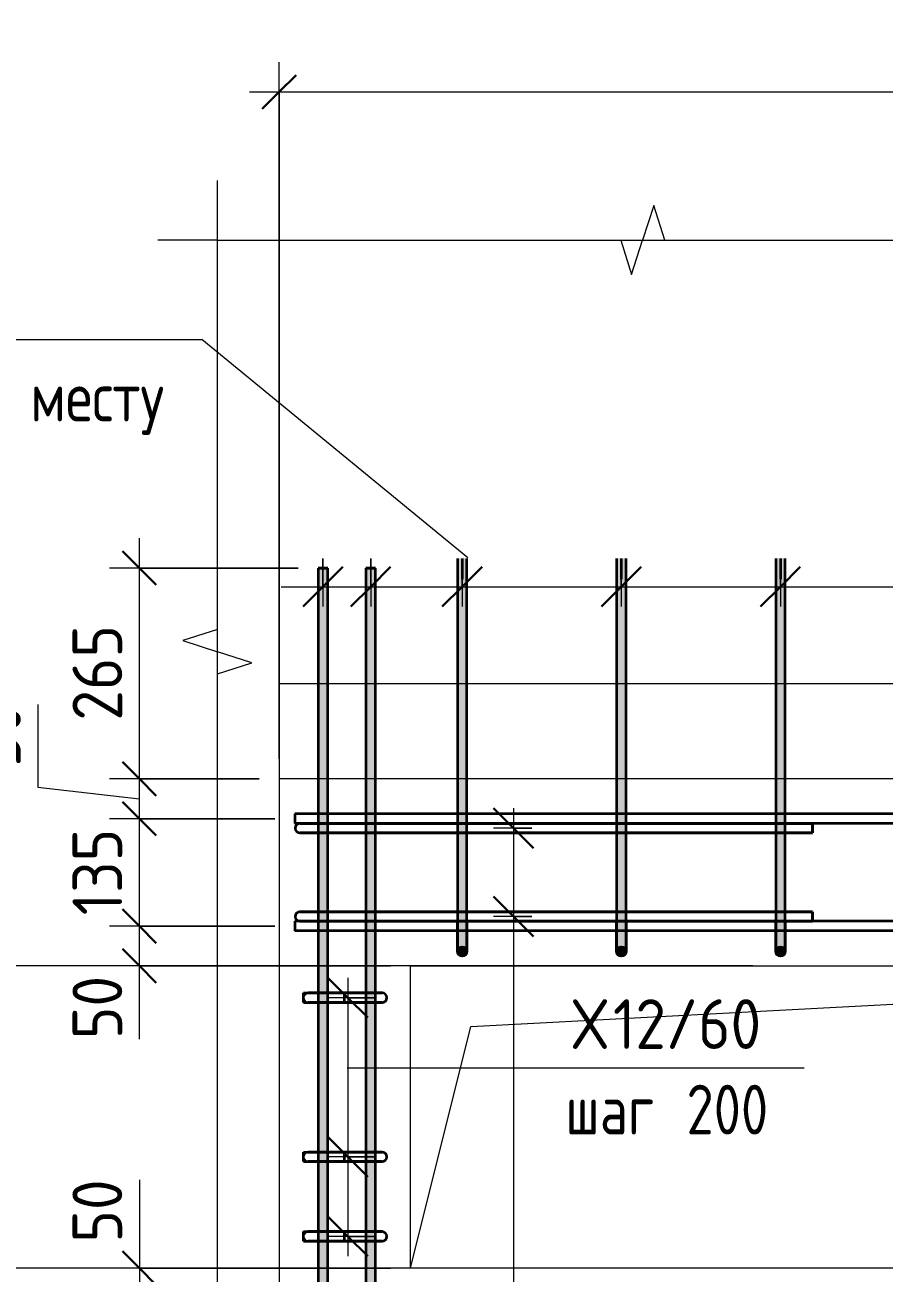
# Model space of a CAD drawing. Header units: millimetres. Extents: x 67134 to 121466, y -4758 to 13821.
# Drawn here: x 113383 to 114463, y 709 to 2277 of the extents above; entities that cross this region are included whole.
import ezdxf

# ---------------------------------------------------------------- set-up
doc = ezdxf.new("R2010")
doc.units = ezdxf.units.MM
for name, color, linetype, lineweight in [('AA_Dim', 7, 'Continuous', 9), ('AA_Dim-25', 7, 'Continuous', 9), ('AA_Oformlenie', 7, 'Continuous', 9), ('AA_Vinoska', 7, 'Continuous', 9), ('AA_Visotnaya otmetka', 7, 'Continuous', 9), ('AF_Okno', 7, 'Continuous', 20), ('AF_Perekritie_Опалубка', 253, 'Continuous', 20), ('AF_Stena_Опалубка', 253, 'Continuous', 20), ('KR_Armatura_Tonkie', 7, 'Continuous', 20)]:
    doc.layers.add(name, color=color, linetype=linetype, lineweight=lineweight)
doc.styles.add('GOST Common_1', font='GOST Common.ttf', dxfattribs={"width": 0.85, "height": 62.5})
doc.styles.add('ISOCPEUR_7', font='isocpeur.ttf', dxfattribs={"width": 0.9, "height": 62.5})
doc.styles.add('ISOCPEUR_8', font='isocpeur.ttf', dxfattribs={"width": 0.8, "height": 62.5})
doc.dimstyles.new('00_Точн_3_знака__прозр__2', dxfattribs={"dimscale": 304.8, "dimtxt": 62.248823, "dimasz": 0.139436, "dimexe": 0.123031, "dimexo": 0.082021, "dimgap": 0.008202, "dimtad": 1, "dimdec": 3, "dimrnd": 0.001, "dimdsep": 46, "dimtxsty": 'ISOCPEUR_7', "dimblk1": 'OBLIQUE', "dimblk2": 'OBLIQUE', "dimsah": 1, "dimcen": 0.09, "dimdle": 0.123031, "dimazin": 0, "dimtfac": 1, "dimtdec": 4, "dimtix": 1, "dimtmove": 1, "dimatfit": 3, "dimfxl": 1, "dimtvp": 1, "dimtolj": 1, "dimtzin": 0, "dimlwd": 18, "dimlwe": 18, "dimarcsym": 2})
doc.dimstyles.new('00_Точн_3_знака__прозр__3', dxfattribs={"dimscale": 304.8, "dimtxt": 62.248823, "dimasz": 0.139436, "dimexe": 0.123031, "dimexo": 0.082021, "dimgap": 0.008202, "dimtad": 1, "dimdec": 3, "dimrnd": 0.001, "dimdsep": 46, "dimtxsty": 'ISOCPEUR_7', "dimblk1": 'OBLIQUE', "dimblk2": 'OBLIQUE', "dimsah": 1, "dimcen": 0.09, "dimdle": 0.123031, "dimazin": 0, "dimtfac": 1, "dimtdec": 4, "dimtix": 1, "dimtmove": 0, "dimatfit": 3, "dimfxl": 1, "dimtvp": 1, "dimtolj": 1, "dimtzin": 0, "dimlwd": 18, "dimlwe": 18, "dimarcsym": 2})
doc.dimstyles.new('05_Округл_5мм__прозр__2', dxfattribs={"dimscale": 304.8, "dimtxt": 62.248823, "dimasz": 0.139436, "dimexe": 0.123031, "dimexo": 0.082021, "dimgap": 0.008202, "dimtad": 1, "dimdec": 0, "dimrnd": 5, "dimdsep": 46, "dimtxsty": 'ISOCPEUR_7', "dimblk1": 'OBLIQUE', "dimblk2": 'OBLIQUE', "dimsah": 1, "dimcen": 0.09, "dimdle": 0.123031, "dimazin": 0, "dimtfac": 1, "dimtdec": 4, "dimtix": 1, "dimtmove": 1, "dimatfit": 3, "dimfxl": 1, "dimtvp": 1, "dimtolj": 1, "dimtzin": 0, "dimlwd": 18, "dimlwe": 18, "dimarcsym": 2})
doc.dimstyles.new('10_Раскладка_арматуры_с_засечками', dxfattribs={"dimscale": 304.8, "dimtxt": 0.18, "dimasz": 0.164042, "dimexe": 0.082021, "dimexo": 0, "dimgap": 0, "dimtad": 1, "dimdec": 3, "dimrnd": 0.001, "dimdsep": 46, "dimtxsty": 'ISOCPEUR_8', "dimblk1": 'OBLIQUE', "dimblk2": 'OBLIQUE', "dimsah": 1, "dimcen": 0.09, "dimdle": 0.082021, "dimazin": 0, "dimtfac": 1, "dimtdec": 4, "dimtix": 1, "dimtmove": 0, "dimatfit": 3, "dimfxl": 1, "dimtvp": 1, "dimtolj": 1, "dimtzin": 0, "dimlwd": 18, "dimlwe": 18, "dimarcsym": 2})
doc.dimstyles.new('10_Раскладка_арматуры_с_засечками_3', dxfattribs={"dimscale": 304.8, "dimtxt": 0.18, "dimasz": 0.164042, "dimexe": 0.082021, "dimexo": 0, "dimgap": 0, "dimtad": 1, "dimdec": 3, "dimrnd": 0.001, "dimdsep": 46, "dimtxsty": 'GOST Common_1', "dimblk1": 'OBLIQUE', "dimblk2": 'OBLIQUE', "dimsah": 1, "dimcen": 0.09, "dimdle": 0.082021, "dimazin": 0, "dimtfac": 1, "dimtdec": 4, "dimtix": 1, "dimtmove": 1, "dimatfit": 3, "dimfxl": 1, "dimtvp": 1, "dimtolj": 1, "dimtzin": 0, "dimlwd": 18, "dimlwe": 18, "dimarcsym": 2})
doc.dimstyles.new('10_Раскладка_арматуры_с_засечками_4', dxfattribs={"dimscale": 304.8, "dimtxt": 0.18, "dimasz": 0.164042, "dimexe": 0.082021, "dimexo": 0, "dimgap": 0, "dimtad": 1, "dimdec": 3, "dimrnd": 0.001, "dimdsep": 46, "dimtxsty": 'GOST Common_1', "dimblk1": 'OBLIQUE', "dimblk2": 'OBLIQUE', "dimsah": 1, "dimcen": 0.09, "dimdle": 0.082021, "dimazin": 0, "dimtfac": 1, "dimtdec": 4, "dimtix": 1, "dimtmove": 0, "dimatfit": 3, "dimfxl": 1, "dimtvp": 1, "dimtolj": 1, "dimtzin": 0, "dimlwd": 18, "dimlwe": 18, "dimarcsym": 2})

# ---------------------------------------------------------------- blocks, each defined once
blk = doc.blocks.new('231_Отверстие прямоугольное в стене _Окно_Стена_ - Отверстие прямоугольное с обрамлением-4159290-Схема обрамления отверстия в стене')
at = {"layer": 'AF_Okno', "lineweight": 9}
for p, q in [((9871, 1019), (11325, 1095)), ((9795, 715), (9871, 1019))]:
    blk.add_line(p, q, dxfattribs=at)
blk = doc.blocks.new('350_Стержень П торец СК-СГ _НесАрм_РабПлоск_ - 350_Стержень П торец СК-СГ _НесАрм_РабПлоск_-V11-Схема обрамления отверстия в стене')
at = {"layer": 'KR_Armatura_Tonkie', "lineweight": 35}
for points in [[(10060, 1149), (10060, 1607), (10054, 1607), (10054.2, 1149), (10058.4, 1149)], [(10060, 1149), (10066, 1149), (10065.8, 1607), (10060, 1607), (10060, 1157.6)], [(10054.2, 1114.6), (10054.8, 1116), (10056, 1117.4), (10057, 1118.2), (10059.5, 1118.9), (10060, 1119), (10060, 1149), (10054, 1149), (10054.2, 1131.7), (10054, 1128.5), (10054.3, 1114.9)], [(10066, 1113), (10066, 1118.1), (10065.9, 1139.2), (10066, 1140.5), (10065.8, 1149), (10060, 1149), (10060, 1119), (10061.6, 1118.8), (10063, 1118.2), (10064.8, 1116.5), (10065.5, 1115.2), (10065.8, 1114.6), (10066, 1113)], [(10060, 1107), (10061.6, 1107.2), (10063, 1107.8), (10064.2, 1108.8), (10065.2, 1110), (10065.8, 1111.4), (10066, 1113), (10065.8, 1114.6), (10065.2, 1116), (10064, 1117.4), (10063, 1118.2), (10061.6, 1118.8), (10060, 1119), (10058.4, 1118.8), (10057, 1118.2), (10055.8, 1117.2), (10054.8, 1116), (10054.2, 1114.6), (10054, 1113), (10054.2, 1111.4), (10054.8, 1110), (10055.8, 1108.8), (10057, 1107.8), (10058.4, 1107.2)]]:
    blk.add_hatch(color=256, dxfattribs=at).paths.add_polyline_path(points)
h = blk.add_hatch(color=256, dxfattribs=at)
h.paths.add_polyline_path([(10066, 1119.7), (10066, 1120.8), (10066, 1119.7)])
h.paths.add_polyline_path([(10066, 1128.4), (10065.9, 1138.1), (10065.6, 1134.3), (10065.9, 1129.2)])
at = {"layer": 'AA_Oformlenie'}
for start, end in [(90, 270), (270, 90)]:
    blk.add_arc((10060, 1113), 6, start, end, dxfattribs=at)
at = {"layer": 'KR_Armatura_Tonkie', "lineweight": 35}
for p, q in [((10054, 1607), (10054, 1149)), ((10054, 1607), (10054, 1149)), ((10060, 1607), (10060, 1607)), ((10060, 1607), (10060, 1607)), ((10060, 1607), (10060, 1607)), ((10060, 1607), (10060, 1607)), ((10060, 1607), (10060, 1581)), ((10060, 1607), (10060, 1581)), ((10066, 1149), (10066, 1607)), ((10066, 1149), (10066, 1607))]:
    blk.add_line(p, q, dxfattribs=at)
at = {"layer": 'KR_Armatura_Tonkie', "lineweight": 35, "flags": 128}
for points in [[(10054, 1113), (10054, 1115), (10054, 1120.6), (10054, 1129.4), (10054, 1140.3), (10054, 1149)], [(10054, 1149), (10054, 1137.3), (10054, 1126.8), (10054, 1118.8), (10054, 1114.1), (10054, 1113)], [(10066, 1149), (10066, 1137.3), (10066, 1126.8), (10066, 1118.8), (10066, 1114.1), (10066, 1113)], [(10066, 1113), (10066, 1115), (10066, 1120.6), (10066, 1129.4), (10066, 1140.3), (10066, 1149)], [(10054, 1113), (10055.9, 1117.4), (10060, 1119)], [(10060, 1119), (10064.4, 1117.1), (10066, 1113)], [(10060, 1107), (10055.6, 1108.9), (10054, 1113)], [(10066, 1113), (10064.1, 1108.6), (10060, 1107)]]:
    blk.add_lwpolyline(points, dxfattribs=at)
at = {"layer": 'KR_Armatura_Tonkie', "lineweight": 35}
blk.add_circle((10060, 1113), 6, dxfattribs=at)
blk = doc.blocks.new('350_Стержень верт с удлинением концов _НесАрм_РабПлоск_ - 350_Стержень верт с удлинением концов _НесАрм_РабПлоск_-4168416-Схема обрамления отверстия в стене')
at = {"layer": 'KR_Armatura_Tonkie', "lineweight": 35}
for p, q in [((9739, 1595), (9739, 215)), ((9751, 1595), (9739, 1595)), ((9739, 1595), (9751, 1595)), ((9751, 215), (9751, 1595)), ((9751, 215), (9739, 215)), ((9739, 215), (9751, 215))]:
    blk.add_line(p, q, dxfattribs=at)
blk = doc.blocks.new('350_Стержень верт с удлинением концов _НесАрм_РабПлоск_ - 350_Стержень верт с удлинением концов _НесАрм_РабПлоск_-V14-Схема обрамления отверстия в стене')
at = {"layer": 'KR_Armatura_Tonkie', "lineweight": 35}
blk.add_hatch(color=256, dxfattribs=at).paths.add_polyline_path([(9751, 215), (9750.8, 1595), (9739, 1595), (9739.2, 215), (9750.8, 215)])
for p, q in [((9739, 1595), (9739, 215)), ((9751, 1595), (9739, 1595)), ((9739, 1595), (9751, 1595)), ((9751, 215), (9751, 1595)), ((9751, 215), (9739, 215)), ((9739, 215), (9751, 215))]:
    blk.add_line(p, q, dxfattribs=at)
blk = doc.blocks.new('011_Прямоугольник обрыва _ЭлУзла_ - 011_Прямоугольник обрыва _ЭлУзла_-4124926-Схема обрамления отверстия в стене')
at = {"layer": 'AA_Oformlenie'}
for p, q in [((9552.3, -62.9), (9552.3, 2007.2)), ((9552.3, 2007.2), (11690, 2007.2))]:
    blk.add_line(p, q, dxfattribs=at)
blk = doc.blocks.new('DIMBLOCK137-Схема обрамления отверстия в стене')
at = {"layer": 'AA_Dim-25', "lineweight": 18}
for p, q in [((113867.5, 690), (113867.5, -415.8)), ((113867.5, -378.3), (113867.5, 690)), ((113817.5, 190), (113817.5, -415.8)), ((113817.5, -378.3), (113817.5, 190)), ((113817.5, -378.3), (113905, -378.3)), ((113860.6, -378.3), (113842.5, -378.3)), ((113964.6, -378.3), (113860.6, -378.3))]:
    blk.add_line(p, q, dxfattribs=at)
at = {"layer": 'AA_Dim-25', "lineweight": 30}
for p, q in [((113817.5, -378.3), (113838.8, -357)), ((113867.5, -378.3), (113888.8, -357)), ((113817.5, -378.3), (113796.3, -399.5)), ((113867.5, -378.3), (113846.3, -399.5))]:
    blk.add_line(p, q, dxfattribs=at)
at = {"layer": 'AA_Dim-25', "color": 0, "lineweight": 18, "insert": (113885.6, -294.1), "char_height": 62.5, "width": 94.81, "attachment_point": 1, "line_spacing_factor": 1.149209, "style": 'ISOCPEUR_7'}
blk.add_mtext('50', dxfattribs=at)
blk = doc.blocks.new('_Oblique')
at = {"color": 0, "linetype": 'ByBlock', "lineweight": -2}
blk.add_line((-0.5, -0.5), (0.5, 0.5), dxfattribs=at)
blk = doc.blocks.new('DIMBLOCK142-Схема обрамления отверстия в стене')
at = {"layer": 'AA_Dim-25', "lineweight": 18}
for p, q in [((113526.8, 826.2), (113526.8, 722.2)), ((113526.8, 752.5), (113526.8, 665)), ((113526.8, 722.2), (113526.8, 690)), ((113842.5, 715), (113489.3, 715)), ((113526.8, 715), (113842.5, 715)), ((113697.5, 665), (113489.3, 665)), ((113526.8, 665), (113697.5, 665))]:
    blk.add_line(p, q, dxfattribs=at)
at = {"layer": 'AA_Dim-25', "lineweight": 30}
for p, q in [((113526.8, 715), (113505.6, 736.3)), ((113526.8, 715), (113548.1, 693.8)), ((113526.8, 665), (113505.6, 686.3)), ((113526.8, 665), (113548.1, 643.8))]:
    blk.add_line(p, q, dxfattribs=at)
at = {"layer": 'AA_Dim-25', "color": 0, "lineweight": 18, "insert": (113442.7, 747.2), "char_height": 62.5, "width": 94.81, "attachment_point": 1, "rotation": 90, "line_spacing_factor": 1.149209, "style": 'ISOCPEUR_7'}
blk.add_mtext('50', dxfattribs=at)
blk = doc.blocks.new('042_М_Арматуры - Диам длина поз _ Комментарий-3662934-Схема обрамления отверстия в стене')
at = {"layer": 'AA_Vinoska'}
blk.add_line((11843.8, 268), (12193.8, 268), dxfattribs=at)
blk = doc.blocks.new('DIMBLOCK160-Схема обрамления отверстия в стене')
at = {"layer": 'AA_Dim-25', "lineweight": 30}
for p, q in [((113788.8, 1055), (113763.8, 1080)), ((113788.8, 1055), (113813.8, 1030)), ((113788.8, 855), (113763.8, 880)), ((113788.8, 855), (113813.8, 830))]:
    blk.add_line(p, q, dxfattribs=at)
at = {"layer": 'AA_Dim-25', "lineweight": 18}
for p, q in [((113788.8, 1080), (113788.8, 855)), ((113824.1, 1055), (113763.8, 1055)), ((113788.8, 1055), (113824.1, 1055)), ((113824.1, 855), (113763.8, 855)), ((113788.8, 855), (113824.1, 855))]:
    blk.add_line(p, q, dxfattribs=at)
blk = doc.blocks.new('DIMBLOCK161-Схема обрамления отверстия в стене')
at = {"layer": 'AA_Dim-25', "lineweight": 30}
for p, q in [((113788.8, 855), (113763.8, 880)), ((113788.8, 855), (113813.8, 830)), ((113788.8, 755), (113763.8, 780)), ((113788.8, 755), (113813.8, 730))]:
    blk.add_line(p, q, dxfattribs=at)
at = {"layer": 'AA_Dim-25', "lineweight": 18}
for p, q in [((113824.1, 855), (113763.8, 855)), ((113788.8, 855), (113788.8, 730)), ((113788.8, 855), (113824.1, 855)), ((113824.1, 755), (113763.8, 755)), ((113788.8, 755), (113824.1, 755))]:
    blk.add_line(p, q, dxfattribs=at)
blk = doc.blocks.new('DIMBLOCK162-Схема обрамления отверстия в стене')
at = {"layer": 'AA_Dim-25', "lineweight": 30}
for p, q in [((113997, 1268), (113972, 1293)), ((113997, 1268), (114022, 1243)), ((113997, 1157), (113972, 1182)), ((113997, 1157), (114022, 1132))]:
    blk.add_line(p, q, dxfattribs=at)
at = {"layer": 'AA_Dim-25', "lineweight": 18}
for p, q in [((113997, 1293), (113997, 1157)), ((114020.2, 1268), (113972, 1268)), ((113997, 1268), (114020.2, 1268)), ((114020.2, 1157), (113972, 1157)), ((113997, 1157), (114020.2, 1157))]:
    blk.add_line(p, q, dxfattribs=at)
blk = doc.blocks.new('DIMBLOCK163-Схема обрамления отверстия в стене')
at = {"layer": 'AA_Dim-25', "lineweight": 30}
for p, q in [((113997, 1157), (113972, 1182)), ((113997, 1157), (114022, 1132)), ((113997, 653), (113972, 678)), ((113997, 653), (114022, 628))]:
    blk.add_line(p, q, dxfattribs=at)
at = {"layer": 'AA_Dim-25', "lineweight": 18}
for p, q in [((114020.2, 1157), (113972, 1157)), ((113997, 1157), (113997, 653)), ((113997, 1157), (114020.2, 1157)), ((114020.2, 653), (113972, 653)), ((113997, 653), (114020.2, 653))]:
    blk.add_line(p, q, dxfattribs=at)
blk = doc.blocks.new('010_Текст с выноской - Текст 2 строки-4111793-Схема обрамления отверстия в стене')
at = {"layer": 'AA_Vinoska'}
blk.add_line((8407.9, 1882.1), (9532.9, 1882.1), dxfattribs=at)
blk = doc.blocks.new('DIMBLOCK168-Схема обрамления отверстия в стене')
at = {"layer": 'AA_Dim-25', "lineweight": 18}
for p, q in [((113757.5, 1606.9), (113757.5, 1546.5)), ((113757.5, 1571.5), (113757.5, 1606.9)), ((113817.5, 1606.9), (113817.5, 1546.5)), ((113817.5, 1571.5), (113817.5, 1606.9)), ((113704.9, 1571.5), (113787.5, 1571.5)), ((113704.9, 1571.5), (113704.9, 1571.5)), ((113732.5, 1571.5), (113817.5, 1571.5))]:
    blk.add_line(p, q, dxfattribs=at)
at = {"layer": 'AA_Dim-25', "lineweight": 30}
for p, q in [((113757.5, 1571.5), (113782.5, 1596.5)), ((113817.5, 1571.5), (113842.5, 1596.5)), ((113757.5, 1571.5), (113732.5, 1546.5)), ((113817.5, 1571.5), (113792.5, 1546.5))]:
    blk.add_line(p, q, dxfattribs=at)
blk = doc.blocks.new('DIMBLOCK169-Схема обрамления отверстия в стене')
at = {"layer": 'AA_Dim-25', "lineweight": 18}
for p, q in [((113817.5, 1606.9), (113817.5, 1546.5)), ((113817.5, 1571.5), (113817.5, 1606.9)), ((113932.5, 1606.9), (113932.5, 1546.5)), ((113932.5, 1571.5), (113932.5, 1606.9)), ((113817.5, 1571.5), (113932.5, 1571.5))]:
    blk.add_line(p, q, dxfattribs=at)
at = {"layer": 'AA_Dim-25', "lineweight": 30}
for p, q in [((113817.5, 1571.5), (113842.5, 1596.5)), ((113932.5, 1571.5), (113957.5, 1596.5)), ((113817.5, 1571.5), (113792.5, 1546.5)), ((113932.5, 1571.5), (113907.5, 1546.5))]:
    blk.add_line(p, q, dxfattribs=at)
blk = doc.blocks.new('DIMBLOCK170-Схема обрамления отверстия в стене')
at = {"layer": 'AA_Dim-25', "lineweight": 18}
for p, q in [((113932.5, 1606.9), (113932.5, 1546.5)), ((113932.5, 1571.5), (113932.5, 1606.9)), ((114132.5, 1606.9), (114132.5, 1546.5)), ((114132.5, 1571.5), (114132.5, 1606.9)), ((113932.5, 1571.5), (114132.5, 1571.5))]:
    blk.add_line(p, q, dxfattribs=at)
at = {"layer": 'AA_Dim-25', "lineweight": 30}
for p, q in [((113932.5, 1571.5), (113957.5, 1596.5)), ((114132.5, 1571.5), (114157.5, 1596.5)), ((113932.5, 1571.5), (113907.5, 1546.5)), ((114132.5, 1571.5), (114107.5, 1546.5))]:
    blk.add_line(p, q, dxfattribs=at)
blk = doc.blocks.new('DIMBLOCK171-Схема обрамления отверстия в стене')
at = {"layer": 'AA_Dim-25', "lineweight": 18}
for p, q in [((114132.5, 1606.9), (114132.5, 1546.5)), ((114132.5, 1571.5), (114132.5, 1606.9)), ((114332.5, 1606.9), (114332.5, 1546.5)), ((114332.5, 1571.5), (114332.5, 1606.9)), ((114132.5, 1571.5), (114332.5, 1571.5))]:
    blk.add_line(p, q, dxfattribs=at)
at = {"layer": 'AA_Dim-25', "lineweight": 30}
for p, q in [((114132.5, 1571.5), (114157.5, 1596.5)), ((114332.5, 1571.5), (114357.5, 1596.5)), ((114132.5, 1571.5), (114107.5, 1546.5)), ((114332.5, 1571.5), (114307.5, 1546.5))]:
    blk.add_line(p, q, dxfattribs=at)
blk = doc.blocks.new('DIMBLOCK172-Схема обрамления отверстия в стене')
at = {"layer": 'AA_Dim-25', "lineweight": 18}
for p, q in [((114332.5, 1606.9), (114332.5, 1546.5)), ((114332.5, 1571.5), (114332.5, 1606.9)), ((114532.5, 1606.9), (114532.5, 1546.5)), ((114532.5, 1571.5), (114532.5, 1606.9)), ((114332.5, 1571.5), (114532.5, 1571.5))]:
    blk.add_line(p, q, dxfattribs=at)
at = {"layer": 'AA_Dim-25', "lineweight": 30}
for p, q in [((114332.5, 1571.5), (114357.5, 1596.5)), ((114532.5, 1571.5), (114557.5, 1596.5)), ((114332.5, 1571.5), (114307.5, 1546.5)), ((114532.5, 1571.5), (114507.5, 1546.5))]:
    blk.add_line(p, q, dxfattribs=at)
blk = doc.blocks.new('DIMBLOCK180-Схема обрамления отверстия в стене')
at = {"layer": 'AA_Dim-25', "lineweight": 30}
for p, q in [((113526.8, 1145), (113505.6, 1166.2)), ((113526.8, 1145), (113548.1, 1123.7)), ((113526.8, 1095), (113505.6, 1116.3)), ((113526.8, 1095), (113548.1, 1073.8))]:
    blk.add_line(p, q, dxfattribs=at)
at = {"layer": 'AA_Dim-25', "lineweight": 18}
for p, q in [((113697, 1145), (113489.3, 1145)), ((113526.8, 1057.5), (113526.8, 1145)), ((113526.8, 1145), (113697, 1145)), ((113526.8, 1106.9), (113526.8, 1120)), ((113526.8, 1002.9), (113526.8, 1106.9)), ((113842.5, 1095), (113489.3, 1095)), ((113526.8, 1095), (113842.5, 1095))]:
    blk.add_line(p, q, dxfattribs=at)
at = {"layer": 'AA_Dim-25', "color": 0, "lineweight": 18, "insert": (113442.7, 1002.9), "char_height": 62.5, "width": 94.81, "attachment_point": 1, "rotation": 90, "line_spacing_factor": 1.149209, "style": 'ISOCPEUR_7'}
blk.add_mtext('50', dxfattribs=at)
blk = doc.blocks.new('DIMBLOCK181-Схема обрамления отверстия в стене')
at = {"layer": 'AA_Dim-25', "lineweight": 30}
for p, q in [((113526.8, 1280), (113505.6, 1301.2)), ((113526.8, 1280), (113548.1, 1258.7)), ((113526.8, 1145), (113505.6, 1166.2)), ((113526.8, 1145), (113548.1, 1123.7))]:
    blk.add_line(p, q, dxfattribs=at)
at = {"layer": 'AA_Dim-25', "lineweight": 18}
for p, q in [((113697, 1280), (113489.3, 1280)), ((113526.8, 1145), (113526.8, 1280)), ((113526.8, 1280), (113697, 1280)), ((113697, 1145), (113489.3, 1145)), ((113526.8, 1145), (113697, 1145))]:
    blk.add_line(p, q, dxfattribs=at)
at = {"layer": 'AA_Dim-25', "color": 0, "lineweight": 18, "insert": (113442.7, 1158.6), "char_height": 62.5, "width": 129.286, "attachment_point": 1, "rotation": 90, "line_spacing_factor": 1.149209, "style": 'ISOCPEUR_7'}
blk.add_mtext('135', dxfattribs=at)
blk = doc.blocks.new('DIMBLOCK182-Схема обрамления отверстия в стене')
at = {"layer": 'AA_Dim-25', "lineweight": 18}
for p, q in [((113399.3, 1423.5), (113399.3, 1319.5)), ((113399.3, 1319.5), (113526.8, 1305)), ((113677.5, 1330), (113489.3, 1330)), ((113526.8, 1280), (113526.8, 1330)), ((113526.8, 1330), (113677.5, 1330)), ((113697, 1280), (113489.3, 1280)), ((113526.8, 1280), (113697, 1280))]:
    blk.add_line(p, q, dxfattribs=at)
at = {"layer": 'AA_Dim-25', "lineweight": 30}
for p, q in [((113526.8, 1330), (113505.6, 1351.3)), ((113526.8, 1330), (113548.1, 1308.8)), ((113526.8, 1280), (113505.6, 1301.2)), ((113526.8, 1280), (113548.1, 1258.7))]:
    blk.add_line(p, q, dxfattribs=at)
at = {"layer": 'AA_Dim-25', "color": 0, "lineweight": 18, "insert": (113315.2, 1344.5), "char_height": 62.5, "width": 94.81, "attachment_point": 1, "rotation": 90, "line_spacing_factor": 1.149209, "style": 'ISOCPEUR_7'}
blk.add_mtext('50', dxfattribs=at)
blk = doc.blocks.new('DIMBLOCK183-Схема обрамления отверстия в стене')
at = {"layer": 'AA_Dim-25', "lineweight": 18}
for p, q in [((113526.8, 1330), (113526.8, 1632.5)), ((113726.5, 1595), (113489.3, 1595)), ((113526.8, 1595), (113726.5, 1595)), ((113677.5, 1330), (113489.3, 1330)), ((113526.8, 1330), (113677.5, 1330))]:
    blk.add_line(p, q, dxfattribs=at)
at = {"layer": 'AA_Dim-25', "lineweight": 30}
for p, q in [((113526.8, 1595), (113505.6, 1616.3)), ((113526.8, 1595), (113548.1, 1573.8)), ((113526.8, 1330), (113505.6, 1351.3)), ((113526.8, 1330), (113548.1, 1308.8))]:
    blk.add_line(p, q, dxfattribs=at)
at = {"layer": 'AA_Dim-25', "color": 0, "lineweight": 18, "insert": (113442.7, 1403.2), "char_height": 62.5, "width": 142.215, "attachment_point": 1, "rotation": 90, "line_spacing_factor": 1.149209, "style": 'ISOCPEUR_7'}
blk.add_mtext('265', dxfattribs=at)
blk = doc.blocks.new('DIMBLOCK184-Схема обрамления отверстия в стене')
at = {"layer": 'AA_Dim-25', "lineweight": 18}
for p, q in [((113702.5, 1355), (113702.5, 2230.8)), ((115692.5, 1355), (115692.5, 2230.8)), ((113665, 2193.3), (115730, 2193.3)), ((113702.5, 2193.3), (113702.5, 1355)), ((115692.5, 2193.3), (115692.5, 1355))]:
    blk.add_line(p, q, dxfattribs=at)
at = {"layer": 'AA_Dim-25', "lineweight": 30}
for p, q in [((113702.5, 2193.3), (113723.8, 2214.5)), ((115692.5, 2193.3), (115713.8, 2214.5)), ((113702.5, 2193.3), (113681.3, 2172)), ((115692.5, 2193.3), (115671.3, 2172))]:
    blk.add_line(p, q, dxfattribs=at)
at = {"layer": 'AA_Dim-25', "color": 0, "lineweight": 18, "insert": (114623.9, 2277.4), "char_height": 62.5, "width": 176.691, "attachment_point": 1, "line_spacing_factor": 1.149209, "style": 'ISOCPEUR_7'}
blk.add_mtext('1990', dxfattribs=at)

msp = doc.modelspace()

# ---------------------------------------------------------------- linework, layer by layer
at = {"layer": 'AA_Vinoska'}
for p, q in [((113624.8197, 2007.1596), (113624.8197, 2082.1596)), ((114173.3229, 2050.4847), (114159.2458, 2007.1596)), ((114187.4001, 2007.1596), (114173.3229, 2050.4847)), ((113624.8197, 2007.1596), (113549.8197, 2007.1596)), ((114131.7458, 2007.1596), (114145.4958, 1963.8583)), ((114145.4958, 1963.8583), (114159.2458, 2007.1596)), ((113939.5456, 1607.9664), (113605.3922, 1882.1494)), ((113624.8197, 1517.8038), (113581.4946, 1503.7266)), ((113581.4946, 1503.7266), (113624.8197, 1489.6494)), ((113668.1209, 1475.8994), (113624.8197, 1489.6494)), ((113624.8197, 1462.1494), (113668.1209, 1475.8994)), ((113788.1542, 966.7586), (114012.2235, 966.7586))]:
    msp.add_line(p, q, dxfattribs=at)
at = {"layer": 'AA_Visotnaya otmetka'}
for p, q in [((114297.7664, 1095), (113207.7217, 1095)), ((114297.7664, 1095), (114297.7664, 1095)), ((114424.8268, 715), (113211.0653, 715)), ((114424.8268, 715), (114424.8268, 715))]:
    msp.add_line(p, q, dxfattribs=at)
at = {"layer": 'AF_Perekritie_Опалубка'}
for p, q in [((113702.5241, 1450), (115692.5241, 1450)), ((113702.5241, 1450), (113702.5241, 1330)), ((115692.5241, 1330), (113702.5241, 1330))]:
    msp.add_line(p, q, dxfattribs=at)
at = {"layer": 'AF_Stena_Опалубка'}
for p, q in [((115692.5241, 1330), (113702.5241, 1330)), ((113702.5241, 1330), (113702.5241, -222.7455)), ((113867.5245, 1095), (115397.5245, 1095)), ((113867.5245, 715), (113867.5245, 1095)), ((115397.5245, 715), (113867.5245, 715))]:
    msp.add_line(p, q, dxfattribs=at)
at = {"layer": 'KR_Armatura_Tonkie', "lineweight": 35}
for p, q in [((115672.5241, 1286), (113722.0241, 1286)), ((113722.0241, 1286), (113722.0241, 1274)), ((115672.5241, 1286), (113722.0241, 1286)), ((113722.0241, 1286), (113722.0241, 1274)), ((115672.5241, 1274), (113722.0241, 1274)), ((115672.5241, 1274), (113722.0241, 1274)), ((113764.6183, 1274), (113728.6183, 1274)), ((113728.6183, 1274), (113764.6183, 1274)), ((114372.6183, 1274), (113764.6183, 1274)), ((113764.6183, 1274), (114372.6183, 1274)), ((114372.6183, 1274), (114372.6183, 1262)), ((114372.6183, 1262), (114372.6183, 1274)), ((113764.6183, 1262), (113728.6183, 1262)), ((113728.6183, 1262), (113764.6183, 1262)), ((114372.6183, 1262), (113764.6183, 1262)), ((113764.6183, 1262), (114372.6183, 1262)), ((113764.6183, 1163), (113728.6183, 1163)), ((113728.6183, 1163), (113764.6183, 1163)), ((114372.6183, 1163), (113764.6183, 1163)), ((113764.6183, 1163), (114372.6183, 1163)), ((114372.6183, 1163), (114372.6183, 1151)), ((114372.6183, 1151), (114372.6183, 1163)), ((115672.5241, 1151), (113722.0241, 1151)), ((113722.0241, 1151), (113722.0241, 1139)), ((115672.5241, 1151), (113722.0241, 1151)), ((113722.0241, 1151), (113722.0241, 1139)), ((113764.6183, 1151), (113728.6183, 1151)), ((113728.6183, 1151), (113764.6183, 1151)), ((114372.6183, 1151), (113764.6183, 1151)), ((113764.6183, 1151), (114372.6183, 1151)), ((115672.5241, 1139), (113722.0241, 1139)), ((115672.5241, 1139), (113722.0241, 1139)), ((113733.1858, 1061), (113770.3513, 1061)), ((113733.1858, 1049), (113733.1858, 1061)), ((113774.8071, 1061), (113738.8071, 1061)), ((113738.8071, 1061), (113774.8071, 1061)), ((113770.3513, 1061), (113831.8071, 1061)), ((113795.8071, 1061), (113774.8071, 1061)), ((113774.8071, 1061), (113795.8071, 1061)), ((113821.263, 1061), (113784.0974, 1061)), ((113784.0974, 1061), (113784.0974, 1049)), ((113831.8071, 1061), (113795.8071, 1061)), ((113795.8071, 1061), (113821.263, 1061)), ((113821.263, 1061), (113821.263, 1061)), ((113733.1858, 1049), (113770.3513, 1049)), ((113774.8071, 1049), (113738.8071, 1049)), ((113738.8071, 1049), (113774.8071, 1049)), ((113770.3513, 1049), (113831.8071, 1049)), ((113795.8071, 1049), (113774.8071, 1049)), ((113774.8071, 1049), (113795.8071, 1049)), ((113821.263, 1049), (113784.0974, 1049)), ((113831.8071, 1049), (113795.8071, 1049)), ((113795.8071, 1049), (113831.8071, 1049)), ((113831.8071, 1049), (113821.263, 1049)), ((113733.1858, 861), (113770.3513, 861)), ((113733.1858, 849), (113733.1858, 861)), ((113733.1858, 849), (113770.3513, 849)), ((113774.8071, 861), (113738.8071, 861)), ((113738.8071, 861), (113774.8071, 861)), ((113774.8071, 849), (113738.8071, 849)), ((113738.8071, 849), (113774.8071, 849)), ((113770.3513, 861), (113831.8071, 861)), ((113770.3513, 849), (113831.8071, 849)), ((113795.8071, 861), (113774.8071, 861)), ((113774.8071, 861), (113795.8071, 861)), ((113795.8071, 849), (113774.8071, 849)), ((113774.8071, 849), (113795.8071, 849)), ((113821.263, 861), (113784.0974, 861)), ((113784.0974, 861), (113784.0974, 849)), ((113821.263, 849), (113784.0974, 849)), ((113831.8071, 861), (113795.8071, 861)), ((113795.8071, 861), (113821.263, 861)), ((113831.8071, 849), (113795.8071, 849)), ((113795.8071, 849), (113831.8071, 849)), ((113821.263, 861), (113821.263, 861)), ((113831.8071, 849), (113821.263, 849)), ((113733.1858, 761), (113770.3513, 761)), ((113733.1858, 749), (113733.1858, 761)), ((113774.8071, 761), (113738.8071, 761)), ((113738.8071, 761), (113774.8071, 761)), ((113770.3513, 761), (113831.8071, 761)), ((113795.8071, 761), (113774.8071, 761)), ((113774.8071, 761), (113795.8071, 761)), ((113821.263, 761), (113784.0974, 761)), ((113784.0974, 761), (113784.0974, 749)), ((113831.8071, 761), (113795.8071, 761)), ((113795.8071, 761), (113821.263, 761)), ((113821.263, 761), (113821.263, 761)), ((113733.1858, 749), (113770.3513, 749)), ((113774.8071, 749), (113738.8071, 749)), ((113738.8071, 749), (113774.8071, 749)), ((113770.3513, 749), (113831.8071, 749)), ((113795.8071, 749), (113774.8071, 749)), ((113774.8071, 749), (113795.8071, 749)), ((113821.263, 749), (113784.0974, 749)), ((113831.8071, 749), (113795.8071, 749)), ((113795.8071, 749), (113831.8071, 749)), ((113831.8071, 749), (113821.263, 749))]:
    msp.add_line(p, q, dxfattribs=at)
for centre, start, end in [((113728.6183, 1268), 90, 270), ((113728.6183, 1268), 90, 270), ((113728.6183, 1157), 90, 270), ((113728.6183, 1157), 90, 270), ((113738.8071, 1055), 90, 270), ((113738.8071, 1055), 90, 270), ((113831.8071, 1055), 270, 90), ((113831.8071, 1055), 270, 90), ((113831.8071, 1055), 270, 90), ((113738.8071, 855), 90, 270), ((113738.8071, 855), 90, 270), ((113831.8071, 855), 270, 90), ((113831.8071, 855), 270, 90), ((113831.8071, 855), 270, 90), ((113738.8071, 755), 90, 270), ((113738.8071, 755), 90, 270), ((113831.8071, 755), 270, 90), ((113831.8071, 755), 270, 90), ((113831.8071, 755), 270, 90)]:
    msp.add_arc(centre, 6, start, end, dxfattribs=at)

# ---------------------------------------------------------------- block references
at = {"layer": 'AA_Oformlenie'}
msp.add_blockref('011_Прямоугольник обрыва _ЭлУзла_ - 011_Прямоугольник обрыва _ЭлУзла_-4124926-Схема обрамления отверстия в стене', (104072.5241, 0), dxfattribs=at)
at = {"layer": 'AA_Vinoska'}
for name, p in [('010_Текст с выноской - Текст 2 строки-4111793-Схема обрамления отверстия в стене', (104072.5241, 0)), ('042_М_Арматуры - Диам длина поз _ Комментарий-3662934-Схема обрамления отверстия в стене', (102168.4662, 698.7394))]:
    msp.add_blockref(name, p, dxfattribs=at)
at = {"layer": 'AF_Okno'}
msp.add_blockref('231_Отверстие прямоугольное в стене _Окно_Стена_ - Отверстие прямоугольное с обрамлением-4159290-Схема обрамления отверстия в стене', (104072.5241, 0), dxfattribs=at)
at = {"layer": 'KR_Armatura_Tonkie', "lineweight": 35}
for name, p in [('350_Стержень П торец СК-СГ _НесАрм_РабПлоск_ - 350_Стержень П торец СК-СГ _НесАрм_РабПлоск_-V11-Схема обрамления отверстия в стене', (103872.5241, 0)), ('350_Стержень П торец СК-СГ _НесАрм_РабПлоск_ - 350_Стержень П торец СК-СГ _НесАрм_РабПлоск_-V11-Схема обрамления отверстия в стене', (104072.5241, 0)), ('350_Стержень П торец СК-СГ _НесАрм_РабПлоск_ - 350_Стержень П торец СК-СГ _НесАрм_РабПлоск_-V11-Схема обрамления отверстия в стене', (104272.5241, 0)), ('350_Стержень верт с удлинением концов _НесАрм_РабПлоск_ - 350_Стержень верт с удлинением концов _НесАрм_РабПлоск_-4168416-Схема обрамления отверстия в стене', (104012.5241, 0)), ('350_Стержень верт с удлинением концов _НесАрм_РабПлоск_ - 350_Стержень верт с удлинением концов _НесАрм_РабПлоск_-V14-Схема обрамления отверстия в стене', (104012.5241, 0)), ('350_Стержень верт с удлинением концов _НесАрм_РабПлоск_ - 350_Стержень верт с удлинением концов _НесАрм_РабПлоск_-4168416-Схема обрамления отверстия в стене', (104072.5241, 0)), ('350_Стержень верт с удлинением концов _НесАрм_РабПлоск_ - 350_Стержень верт с удлинением концов _НесАрм_РабПлоск_-V14-Схема обрамления отверстия в стене', (104072.5241, 0))]:
    msp.add_blockref(name, p, dxfattribs=at)

# ---------------------------------------------------------------- texts
at = {"layer": 'AA_Vinoska', "char_height": 62.5, "attachment_point": 1}
for s, insert, width, style in [('месту', (113389.6727, 1841.707), 240.205617, 'GOST Common_1'), ('\\fISOCPEUR|b0|i0|c204|p34|;\\W.9;Х', (114071.3645, 1053.1112), 61.329094, 'ISOCPEUR_7'), ('12/60', (114121.9661, 1053.1112), 229.082203, 'ISOCPEUR_7'), (' 200', (114182.6499, 945.6349), 166.751, 'ISOCPEUR_8'), ('шаг', (114062.2645, 945.6349), 145.907125, 'ISOCPEUR_8')]:
    msp.add_mtext(s, dxfattribs=dict(at, insert=insert, width=width, style=style))

# ---------------------------------------------------------------- dimensions: what is measured, and where the dimension line sits
at = {"layer": 'AA_Dim', "lineweight": 18}
for base, p1, p2, dimstyle, override, picture, middle in [((115692.5241, 2193.2872), (113702.5241, 1330), (115692.5241, 1330), '00_Точн_3_знака__прозр__3', {"dimpost": '<>', "dimfxl": 1990}, 'DIMBLOCK184-Схема обрамления отверстия в стене', (114697.5241, 2227.0372)), ((113817.5245, 1571.5205), (113757.5245, 1606.8758), (113817.5245, 1606.8758), '10_Раскладка_арматуры_с_засечками_3', {"dimpost": '<>', "dimfxl": 60}, 'DIMBLOCK168-Схема обрамления отверстия в стене', (113787.5245, 1602.7705)), ((113932.5245, 1571.5205), (113817.5245, 1606.8758), (113932.5245, 1606.8758), '10_Раскладка_арматуры_с_засечками_4', {"dimpost": '<>', "dimfxl": 115}, 'DIMBLOCK169-Схема обрамления отверстия в стене', (113875.0245, 1602.7705)), ((114132.5245, 1571.5205), (113932.5245, 1606.8758), (114132.5245, 1606.8758), '10_Раскладка_арматуры_с_засечками_4', {"dimpost": '<>', "dimfxl": 200}, 'DIMBLOCK170-Схема обрамления отверстия в стене', (114032.5245, 1602.7705)), ((114332.5245, 1571.5205), (114132.5245, 1606.8758), (114332.5245, 1606.8758), '10_Раскладка_арматуры_с_засечками_4', {"dimpost": '<>', "dimfxl": 200}, 'DIMBLOCK171-Схема обрамления отверстия в стене', (114232.5245, 1602.7705)), ((114532.5245, 1571.5205), (114332.5245, 1606.8758), (114532.5245, 1606.8758), '10_Раскладка_арматуры_с_засечками_4', {"dimpost": '<>', "dimfxl": 200}, 'DIMBLOCK172-Схема обрамления отверстия в стене', (114432.5245, 1602.7705))]:
    dim = msp.add_linear_dim(base=base, p1=p1, p2=p2, dimstyle=dimstyle, override=override, dxfattribs=at)
    dim.commit()
    dim.dimension.update_dxf_attribs({"geometry": picture, "text_midpoint": middle})
for base, p1, p2, dimstyle, override, picture, middle in [((113526.8235, 1595), (113702.5241, 1330), (113751.5245, 1595), '00_Точн_3_знака__прозр__3', {"dimpost": '<>', "dimfxl": 269.492186}, 'DIMBLOCK183-Схема обрамления отверстия в стене', (113493.0735, 1462.5)), ((113526.8235, 1280), (113722.0241, 1145), (113722.0241, 1280), '00_Точн_3_знака__прозр__3', {"dimpost": '<>', "dimfxl": 135}, 'DIMBLOCK181-Схема обрамления отверстия в стене', (113493.0735, 1212.5)), ((113997.0407, 1157), (114020.2041, 1268), (114020.2041, 1157), '10_Раскладка_арматуры_с_засечками', {"dimpost": '<>', "dimfxl": 111}, 'DIMBLOCK162-Схема обрамления отверстия в стене', (113965.7907, 1212.5)), ((113997.0407, 653), (114020.2041, 1157), (114020.2041, 653), '10_Раскладка_арматуры_с_засечками', {"dimpost": '<>', "dimfxl": 504}, 'DIMBLOCK163-Схема обрамления отверстия в стене', (113965.7907, 905)), ((113788.7649, 855), (113824.1202, 1055), (113824.1202, 855), '10_Раскладка_арматуры_с_засечками', {"dimpost": '<>', "dimfxl": 200}, 'DIMBLOCK160-Схема обрамления отверстия в стене', (113757.5149, 955)), ((113788.7649, 755), (113824.1202, 855), (113824.1202, 755), '10_Раскладка_арматуры_с_засечками', {"dimpost": '<>', "dimfxl": 100}, 'DIMBLOCK161-Схема обрамления отверстия в стене', (113757.5149, 805))]:
    dim = msp.add_linear_dim(base=base, p1=p1, p2=p2, angle=90, dimstyle=dimstyle, override=override, dxfattribs=at)
    dim.commit()
    dim.dimension.update_dxf_attribs({"geometry": picture, "text_midpoint": middle})
for base, p1, p2, override, picture, middle in [((113526.8235, 1330), (113722.0241, 1280), (113702.5241, 1330), {"dimpost": '<>', "dimfxl": 53.667961}, 'DIMBLOCK182-Схема обрамления отверстия в стене', (113356.8367, 1391.8927)), ((113526.8235, 1145), (113867.5245, 1095), (113722.0241, 1145), {"dimpost": '<>', "dimfxl": 153.851761}, 'DIMBLOCK180-Схема обрамления отверстия в стене', (113484.3367, 1050.3071)), ((113526.8235, 665), (113867.5245, 715), (113722.5241, 665), {"dimpost": '<>', "dimfxl": 153.378988}, 'DIMBLOCK142-Схема обрамления отверстия в стене', (113484.3367, 794.5854))]:
    dim = msp.add_linear_dim(base=base, p1=p1, p2=p2, angle=90, dimstyle='00_Точн_3_знака__прозр__2', override=override, dxfattribs=at)
    dim.commit()
    dim.dimension.update_dxf_attribs({"geometry": picture, "text_midpoint": middle, "dimtype": 160, "text_rotation": 90})
dim = msp.add_linear_dim(base=(113867.5245, -378.2805), p1=(113817.5245, 215), p2=(113867.5245, 715), dimstyle='05_Округл_5мм__прозр__2', override={"dimpost": '<>', "dimfxl": 502.493781}, dxfattribs=at)
dim.commit()
dim.dimension.update_dxf_attribs({"geometry": 'DIMBLOCK137-Схема обрамления отверстия в стене', "text_midpoint": (113933.019, -335.7937), "dimtype": 160})

doc.saveas('drawing.dxf')
